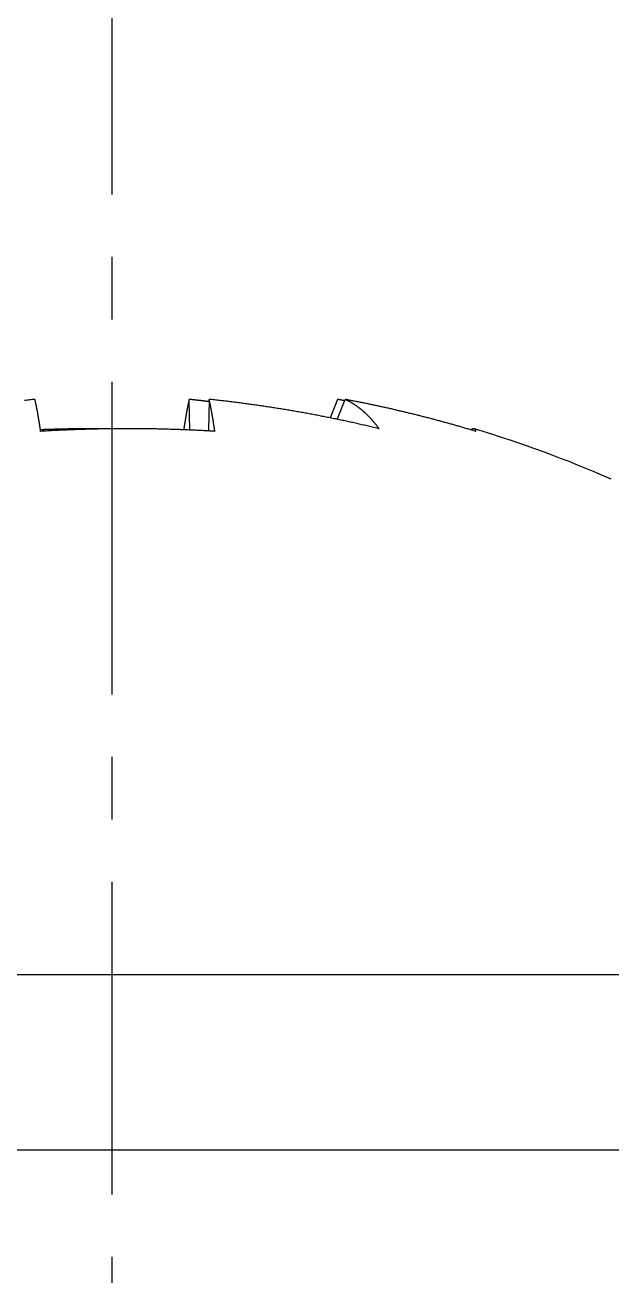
# Model space of a CAD drawing. Extents: x -37 to 246, y -173 to 93.
# Drawn here: x 41.43 to 43.78, y -53.6 to -48.6 of the extents above; entities that cross this region are included whole.
import ezdxf

# ---------------------------------------------------------------- set-up
doc = ezdxf.new("R2010")
doc.units = 0
doc.linetypes.add('CENTER', pattern=[2, 1.25, -0.25, 0.25, -0.25])
doc.layers.get('0').update_dxf_attribs({"linetype": 'CONTINUOUS'})
doc.layers.add('CENTER', color=1, linetype='CENTER')

msp = doc.modelspace()

# ---------------------------------------------------------------- linework, layer by layer
at = {"color": 7, "linetype": 'CONTINUOUS'}
for p, q in [((42.0941, -50.2156), (42.092, -50.0929)), ((42.172, -50.0929), (42.1698, -50.2193)), ((42.6855, -50.0929), (42.6566, -50.167)), ((42.6848, -50.1728), (42.7159, -50.0929)), ((44.7333, -52.3954), (38.8455, -52.3954)), ((33.7833, -53.0954), (49.7833, -53.0954))]:
    msp.add_line(p, q, dxfattribs=at)
for points in [[(41.4746, -50.0929, 0), (41.4694, -50.0934, 0), (41.4641, -50.094, 0), (41.4588, -50.0946, 0), (41.4536, -50.0952, 0), (41.4483, -50.0958, 0), (41.443, -50.0963, 0), (41.4378, -50.0969, 0), (41.4325, -50.0975, 0)], [(41.4975, -50.2208, 0), (41.4973, -50.2196, 0), (41.4971, -50.2183, 0), (41.4969, -50.2171, 0), (41.4967, -50.2159, 0), (41.4966, -50.2147, 0), (41.4964, -50.2135, 0), (41.4962, -50.2123, 0), (41.496, -50.2111, 0), (41.4959, -50.2099, 0), (41.4957, -50.2088, 0), (41.4955, -50.2076, 0), (41.4953, -50.2064, 0), (41.4952, -50.2052, 0), (41.495, -50.204, 0), (41.4948, -50.2029, 0), (41.4946, -50.2017, 0), (41.4945, -50.2005, 0), (41.4943, -50.1994, 0), (41.4941, -50.1982, 0), (41.4939, -50.1971, 0), (41.4938, -50.1959, 0), (41.4936, -50.1948, 0), (41.4934, -50.1936, 0), (41.4932, -50.1925, 0), (41.493, -50.1913, 0), (41.4929, -50.1902, 0), (41.4927, -50.1891, 0), (41.4925, -50.188, 0), (41.4923, -50.1868, 0), (41.4922, -50.1857, 0), (41.492, -50.1846, 0), (41.4918, -50.1835, 0), (41.4916, -50.1824, 0), (41.4914, -50.1813, 0), (41.4913, -50.1802, 0), (41.4911, -50.1791, 0), (41.4909, -50.178, 0), (41.4907, -50.1769, 0), (41.4906, -50.1758, 0), (41.4904, -50.1747, 0), (41.4902, -50.1736, 0), (41.49, -50.1726, 0), (41.4899, -50.1715, 0), (41.4897, -50.1704, 0), (41.4895, -50.1694, 0), (41.4893, -50.1683, 0), (41.4891, -50.1672, 0), (41.489, -50.1662, 0), (41.4888, -50.1651, 0), (41.4886, -50.1641, 0), (41.4884, -50.163, 0), (41.4883, -50.162, 0), (41.4881, -50.1609, 0), (41.4879, -50.1599, 0), (41.4877, -50.1589, 0), (41.4875, -50.1578, 0), (41.4874, -50.1568, 0), (41.4872, -50.1558, 0), (41.487, -50.1548, 0), (41.4868, -50.1538, 0), (41.4866, -50.1527, 0), (41.4865, -50.1517, 0), (41.4863, -50.1507, 0), (41.4861, -50.1497, 0), (41.4859, -50.1487, 0), (41.4858, -50.1477, 0), (41.4856, -50.1467, 0), (41.4854, -50.1458, 0), (41.4852, -50.1448, 0), (41.485, -50.1438, 0), (41.4849, -50.1428, 0), (41.4847, -50.1418, 0), (41.4845, -50.1409, 0), (41.4843, -50.1399, 0), (41.4842, -50.1389, 0), (41.484, -50.138, 0), (41.4838, -50.137, 0), (41.4836, -50.1361, 0), (41.4834, -50.1351, 0), (41.4833, -50.1342, 0), (41.4831, -50.1332, 0), (41.4829, -50.1323, 0), (41.4827, -50.1314, 0), (41.4825, -50.1304, 0), (41.4824, -50.1295, 0), (41.4822, -50.1286, 0), (41.482, -50.1277, 0), (41.4818, -50.1267, 0), (41.4816, -50.1258, 0), (41.4815, -50.1249, 0), (41.4813, -50.124, 0), (41.4811, -50.1231, 0), (41.4809, -50.1222, 0), (41.4807, -50.1213, 0), (41.4806, -50.1204, 0), (41.4804, -50.1195, 0), (41.4802, -50.1186, 0), (41.48, -50.1177, 0), (41.4798, -50.1169, 0), (41.4797, -50.116, 0), (41.4795, -50.1151, 0), (41.4793, -50.1142, 0), (41.4791, -50.1134, 0), (41.479, -50.1125, 0), (41.4788, -50.1117, 0), (41.4786, -50.1108, 0), (41.4784, -50.11, 0), (41.4782, -50.1091, 0), (41.4781, -50.1083, 0), (41.4779, -50.1074, 0), (41.4777, -50.1066, 0), (41.4775, -50.1057, 0), (41.4773, -50.1049, 0), (41.4772, -50.1041, 0), (41.477, -50.1033, 0), (41.4768, -50.1024, 0), (41.4766, -50.1016, 0), (41.4764, -50.1008, 0), (41.4763, -50.1, 0), (41.4761, -50.0992, 0), (41.4759, -50.0984, 0), (41.4757, -50.0976, 0), (41.4755, -50.0968, 0), (41.4753, -50.096, 0), (41.4752, -50.0952, 0), (41.475, -50.0944, 0), (41.4748, -50.0937, 0), (41.4746, -50.0929, 0)], [(42.092, -50.0929, 0), (42.0918, -50.0936, 0), (42.0917, -50.0944, 0), (42.0915, -50.0951, 0), (42.0913, -50.0959, 0), (42.0912, -50.0966, 0), (42.091, -50.0974, 0), (42.0908, -50.0982, 0), (42.0906, -50.0989, 0), (42.0905, -50.0997, 0), (42.0903, -50.1005, 0), (42.0901, -50.1013, 0), (42.0899, -50.1021, 0), (42.0898, -50.1028, 0), (42.0896, -50.1036, 0), (42.0894, -50.1044, 0), (42.0893, -50.1052, 0), (42.0891, -50.106, 0), (42.0889, -50.1068, 0), (42.0887, -50.1076, 0), (42.0886, -50.1084, 0), (42.0884, -50.1092, 0), (42.0882, -50.1101, 0), (42.088, -50.1109, 0), (42.0879, -50.1117, 0), (42.0877, -50.1125, 0), (42.0875, -50.1134, 0), (42.0874, -50.1142, 0), (42.0872, -50.115, 0), (42.087, -50.1159, 0), (42.0868, -50.1167, 0), (42.0867, -50.1175, 0), (42.0865, -50.1184, 0), (42.0863, -50.1192, 0), (42.0861, -50.1201, 0), (42.086, -50.1209, 0), (42.0858, -50.1218, 0), (42.0856, -50.1227, 0), (42.0855, -50.1235, 0), (42.0853, -50.1244, 0), (42.0851, -50.1253, 0), (42.0849, -50.1262, 0), (42.0848, -50.127, 0), (42.0846, -50.1279, 0), (42.0844, -50.1288, 0), (42.0843, -50.1297, 0), (42.0841, -50.1306, 0), (42.0839, -50.1315, 0), (42.0837, -50.1324, 0), (42.0836, -50.1333, 0), (42.0834, -50.1342, 0), (42.0832, -50.1351, 0), (42.083, -50.136, 0), (42.0829, -50.1369, 0), (42.0827, -50.1378, 0), (42.0825, -50.1388, 0), (42.0824, -50.1397, 0), (42.0822, -50.1406, 0), (42.082, -50.1415, 0), (42.0818, -50.1425, 0), (42.0817, -50.1434, 0), (42.0815, -50.1444, 0), (42.0813, -50.1453, 0), (42.0812, -50.1462, 0), (42.081, -50.1472, 0), (42.0808, -50.1481, 0), (42.0806, -50.1491, 0), (42.0805, -50.1501, 0), (42.0803, -50.151, 0), (42.0801, -50.152, 0), (42.08, -50.153, 0), (42.0798, -50.1539, 0), (42.0796, -50.1549, 0), (42.0794, -50.1559, 0), (42.0793, -50.1569, 0), (42.0791, -50.1579, 0), (42.0789, -50.1588, 0), (42.0788, -50.1598, 0), (42.0786, -50.1608, 0), (42.0784, -50.1618, 0), (42.0783, -50.1628, 0), (42.0781, -50.1638, 0), (42.0779, -50.1648, 0), (42.0777, -50.1659, 0), (42.0776, -50.1669, 0), (42.0774, -50.1679, 0), (42.0772, -50.1689, 0), (42.0771, -50.1699, 0), (42.0769, -50.171, 0), (42.0767, -50.172, 0), (42.0765, -50.173, 0), (42.0764, -50.174, 0), (42.0762, -50.1751, 0), (42.076, -50.1761, 0), (42.0759, -50.1772, 0), (42.0757, -50.1782, 0), (42.0755, -50.1793, 0), (42.0754, -50.1803, 0), (42.0752, -50.1814, 0), (42.075, -50.1825, 0), (42.0748, -50.1835, 0), (42.0747, -50.1846, 0), (42.0745, -50.1857, 0), (42.0743, -50.1867, 0), (42.0742, -50.1878, 0), (42.074, -50.1889, 0), (42.0738, -50.19, 0), (42.0737, -50.1911, 0), (42.0735, -50.1921, 0), (42.0733, -50.1932, 0), (42.0731, -50.1943, 0), (42.073, -50.1954, 0), (42.0728, -50.1965, 0), (42.0726, -50.1976, 0), (42.0725, -50.1988, 0), (42.0723, -50.1999, 0), (42.0721, -50.201, 0), (42.072, -50.2021, 0), (42.0718, -50.2032, 0), (42.0716, -50.2043, 0), (42.0714, -50.2055, 0), (42.0713, -50.2066, 0), (42.0711, -50.2077, 0), (42.0709, -50.2089, 0), (42.0708, -50.21, 0), (42.0706, -50.2112, 0), (42.0704, -50.2123, 0), (42.0703, -50.2135, 0), (42.0701, -50.2146, 0)], [(42.1718, -50.102, 0), (42.1712, -50.102, 0), (42.1706, -50.1019, 0), (42.1699, -50.1018, 0), (42.1693, -50.1017, 0), (42.1687, -50.1017, 0), (42.1681, -50.1016, 0), (42.1674, -50.1015, 0), (42.1668, -50.1014, 0), (42.1662, -50.1013, 0), (42.1656, -50.1013, 0), (42.165, -50.1012, 0), (42.1643, -50.1011, 0), (42.1637, -50.101, 0), (42.1631, -50.101, 0), (42.1625, -50.1009, 0), (42.1618, -50.1008, 0), (42.1612, -50.1007, 0), (42.1606, -50.1007, 0), (42.16, -50.1006, 0), (42.1593, -50.1005, 0), (42.1587, -50.1004, 0), (42.1581, -50.1004, 0), (42.1575, -50.1003, 0), (42.1569, -50.1002, 0), (42.1562, -50.1001, 0), (42.1556, -50.1001, 0), (42.155, -50.1, 0), (42.1544, -50.0999, 0), (42.1537, -50.0998, 0), (42.1531, -50.0998, 0), (42.1525, -50.0997, 0), (42.1519, -50.0996, 0), (42.1512, -50.0995, 0), (42.1506, -50.0995, 0), (42.15, -50.0994, 0), (42.1494, -50.0993, 0), (42.1487, -50.0993, 0), (42.1481, -50.0992, 0), (42.1475, -50.0991, 0), (42.1469, -50.099, 0), (42.1463, -50.099, 0), (42.1456, -50.0989, 0), (42.145, -50.0988, 0), (42.1444, -50.0987, 0), (42.1438, -50.0987, 0), (42.1431, -50.0986, 0), (42.1425, -50.0985, 0), (42.1419, -50.0984, 0), (42.1413, -50.0984, 0), (42.1406, -50.0983, 0), (42.14, -50.0982, 0), (42.1394, -50.0982, 0), (42.1388, -50.0981, 0), (42.1382, -50.098, 0), (42.1375, -50.0979, 0), (42.1369, -50.0979, 0), (42.1363, -50.0978, 0), (42.1357, -50.0977, 0), (42.135, -50.0977, 0), (42.1344, -50.0976, 0), (42.1338, -50.0975, 0), (42.1332, -50.0974, 0), (42.1325, -50.0974, 0), (42.1319, -50.0973, 0), (42.1313, -50.0972, 0), (42.1307, -50.0971, 0), (42.13, -50.0971, 0), (42.1294, -50.097, 0), (42.1288, -50.0969, 0), (42.1282, -50.0969, 0), (42.1276, -50.0968, 0), (42.1269, -50.0967, 0), (42.1263, -50.0967, 0), (42.1257, -50.0966, 0), (42.1251, -50.0965, 0), (42.1244, -50.0964, 0), (42.1238, -50.0964, 0), (42.1232, -50.0963, 0), (42.1226, -50.0962, 0), (42.1219, -50.0962, 0), (42.1213, -50.0961, 0), (42.1207, -50.096, 0), (42.1201, -50.0959, 0), (42.1195, -50.0959, 0), (42.1188, -50.0958, 0), (42.1182, -50.0957, 0), (42.1176, -50.0957, 0), (42.117, -50.0956, 0), (42.1163, -50.0955, 0), (42.1157, -50.0955, 0), (42.1151, -50.0954, 0), (42.1145, -50.0953, 0), (42.1138, -50.0952, 0), (42.1132, -50.0952, 0), (42.1126, -50.0951, 0), (42.112, -50.095, 0), (42.1113, -50.095, 0), (42.1107, -50.0949, 0), (42.1101, -50.0948, 0), (42.1095, -50.0948, 0), (42.1089, -50.0947, 0), (42.1082, -50.0946, 0), (42.1076, -50.0946, 0), (42.107, -50.0945, 0), (42.1064, -50.0944, 0), (42.1057, -50.0944, 0), (42.1051, -50.0943, 0), (42.1045, -50.0942, 0), (42.1039, -50.0942, 0), (42.1032, -50.0941, 0), (42.1026, -50.094, 0), (42.102, -50.0939, 0), (42.1014, -50.0939, 0), (42.1008, -50.0938, 0), (42.1001, -50.0937, 0), (42.0995, -50.0937, 0), (42.0989, -50.0936, 0), (42.0983, -50.0935, 0), (42.0976, -50.0935, 0), (42.097, -50.0934, 0), (42.0964, -50.0933, 0), (42.0958, -50.0933, 0), (42.0951, -50.0932, 0), (42.0945, -50.0931, 0), (42.0939, -50.0931, 0), (42.0933, -50.093, 0), (42.0926, -50.0929, 0), (42.092, -50.0929, 0)], [(42.1948, -50.2208, 0), (42.1946, -50.2196, 0), (42.1944, -50.2183, 0), (42.1943, -50.2171, 0), (42.1941, -50.2159, 0), (42.1939, -50.2147, 0), (42.1937, -50.2135, 0), (42.1936, -50.2123, 0), (42.1934, -50.2111, 0), (42.1932, -50.2099, 0), (42.193, -50.2088, 0), (42.1929, -50.2076, 0), (42.1927, -50.2064, 0), (42.1925, -50.2052, 0), (42.1923, -50.204, 0), (42.1921, -50.2029, 0), (42.192, -50.2017, 0), (42.1918, -50.2005, 0), (42.1916, -50.1994, 0), (42.1914, -50.1982, 0), (42.1913, -50.1971, 0), (42.1911, -50.1959, 0), (42.1909, -50.1948, 0), (42.1907, -50.1936, 0), (42.1906, -50.1925, 0), (42.1904, -50.1913, 0), (42.1902, -50.1902, 0), (42.19, -50.1891, 0), (42.1899, -50.188, 0), (42.1897, -50.1868, 0), (42.1895, -50.1857, 0), (42.1893, -50.1846, 0), (42.1891, -50.1835, 0), (42.189, -50.1824, 0), (42.1888, -50.1813, 0), (42.1886, -50.1802, 0), (42.1884, -50.1791, 0), (42.1883, -50.178, 0), (42.1881, -50.1769, 0), (42.1879, -50.1758, 0), (42.1877, -50.1747, 0), (42.1875, -50.1736, 0), (42.1874, -50.1726, 0), (42.1872, -50.1715, 0), (42.187, -50.1704, 0), (42.1868, -50.1694, 0), (42.1867, -50.1683, 0), (42.1865, -50.1672, 0), (42.1863, -50.1662, 0), (42.1861, -50.1651, 0), (42.1859, -50.1641, 0), (42.1858, -50.163, 0), (42.1856, -50.162, 0), (42.1854, -50.1609, 0), (42.1852, -50.1599, 0), (42.1851, -50.1589, 0), (42.1849, -50.1578, 0), (42.1847, -50.1568, 0), (42.1845, -50.1558, 0), (42.1843, -50.1548, 0), (42.1842, -50.1538, 0), (42.184, -50.1527, 0), (42.1838, -50.1517, 0), (42.1836, -50.1507, 0), (42.1835, -50.1497, 0), (42.1833, -50.1487, 0), (42.1831, -50.1477, 0), (42.1829, -50.1467, 0), (42.1827, -50.1458, 0), (42.1826, -50.1448, 0), (42.1824, -50.1438, 0), (42.1822, -50.1428, 0), (42.182, -50.1418, 0), (42.1818, -50.1409, 0), (42.1817, -50.1399, 0), (42.1815, -50.1389, 0), (42.1813, -50.138, 0), (42.1811, -50.137, 0), (42.181, -50.1361, 0), (42.1808, -50.1351, 0), (42.1806, -50.1342, 0), (42.1804, -50.1332, 0), (42.1802, -50.1323, 0), (42.1801, -50.1314, 0), (42.1799, -50.1304, 0), (42.1797, -50.1295, 0), (42.1795, -50.1286, 0), (42.1793, -50.1277, 0), (42.1792, -50.1267, 0), (42.179, -50.1258, 0), (42.1788, -50.1249, 0), (42.1786, -50.124, 0), (42.1784, -50.1231, 0), (42.1783, -50.1222, 0), (42.1781, -50.1213, 0), (42.1779, -50.1204, 0), (42.1777, -50.1195, 0), (42.1775, -50.1186, 0), (42.1774, -50.1177, 0), (42.1772, -50.1169, 0), (42.177, -50.116, 0), (42.1768, -50.1151, 0), (42.1766, -50.1142, 0), (42.1765, -50.1134, 0), (42.1763, -50.1125, 0), (42.1761, -50.1117, 0), (42.1759, -50.1108, 0), (42.1757, -50.11, 0), (42.1756, -50.1091, 0), (42.1754, -50.1083, 0), (42.1752, -50.1074, 0), (42.175, -50.1066, 0), (42.1748, -50.1057, 0), (42.1747, -50.1049, 0), (42.1745, -50.1041, 0), (42.1743, -50.1033, 0), (42.1741, -50.1024, 0), (42.1739, -50.1016, 0), (42.1738, -50.1008, 0), (42.1736, -50.1, 0), (42.1734, -50.0992, 0), (42.1732, -50.0984, 0), (42.173, -50.0976, 0), (42.1729, -50.0968, 0), (42.1727, -50.096, 0), (42.1725, -50.0952, 0), (42.1723, -50.0944, 0), (42.1721, -50.0937, 0), (42.172, -50.0929, 0)], [(42.8523, -50.2103, 0), (42.847, -50.209, 0), (42.8418, -50.2078, 0), (42.8365, -50.2065, 0), (42.8312, -50.2053, 0), (42.826, -50.204, 0), (42.8207, -50.2028, 0), (42.8154, -50.2015, 0), (42.8102, -50.2003, 0), (42.8049, -50.1991, 0), (42.7996, -50.1979, 0), (42.7943, -50.1967, 0), (42.7891, -50.1955, 0), (42.7838, -50.1943, 0), (42.7785, -50.1931, 0), (42.7732, -50.1919, 0), (42.768, -50.1907, 0), (42.7627, -50.1895, 0), (42.7574, -50.1883, 0), (42.7521, -50.1872, 0), (42.7468, -50.186, 0), (42.7416, -50.1848, 0), (42.7363, -50.1837, 0), (42.731, -50.1825, 0), (42.7257, -50.1814, 0), (42.7204, -50.1803, 0), (42.7151, -50.1791, 0), (42.7098, -50.178, 0), (42.7046, -50.1769, 0), (42.6993, -50.1758, 0), (42.694, -50.1747, 0), (42.6887, -50.1736, 0), (42.6834, -50.1725, 0), (42.6781, -50.1714, 0), (42.6728, -50.1703, 0), (42.6675, -50.1692, 0), (42.6622, -50.1681, 0), (42.6569, -50.1671, 0), (42.6516, -50.166, 0), (42.6463, -50.1649, 0), (42.641, -50.1639, 0), (42.6357, -50.1628, 0), (42.6304, -50.1618, 0), (42.6251, -50.1608, 0), (42.6198, -50.1597, 0), (42.6145, -50.1587, 0), (42.6092, -50.1577, 0), (42.6039, -50.1567, 0), (42.5986, -50.1557, 0), (42.5933, -50.1547, 0), (42.588, -50.1537, 0), (42.5826, -50.1527, 0), (42.5773, -50.1517, 0), (42.572, -50.1507, 0), (42.5667, -50.1497, 0), (42.5614, -50.1487, 0), (42.5561, -50.1478, 0), (42.5508, -50.1468, 0), (42.5455, -50.1459, 0), (42.5401, -50.1449, 0), (42.5348, -50.144, 0), (42.5295, -50.143, 0), (42.5242, -50.1421, 0), (42.5189, -50.1412, 0), (42.5136, -50.1403, 0), (42.5082, -50.1393, 0), (42.5029, -50.1384, 0), (42.4976, -50.1375, 0), (42.4923, -50.1366, 0), (42.4869, -50.1357, 0), (42.4816, -50.1348, 0), (42.4763, -50.134, 0), (42.471, -50.1331, 0), (42.4657, -50.1322, 0), (42.4603, -50.1314, 0), (42.455, -50.1305, 0), (42.4497, -50.1296, 0), (42.4443, -50.1288, 0), (42.439, -50.1279, 0), (42.4337, -50.1271, 0), (42.4284, -50.1263, 0), (42.423, -50.1255, 0), (42.4177, -50.1246, 0), (42.4124, -50.1238, 0), (42.407, -50.123, 0), (42.4017, -50.1222, 0), (42.3964, -50.1214, 0), (42.391, -50.1206, 0), (42.3857, -50.1198, 0), (42.3804, -50.119, 0), (42.375, -50.1183, 0), (42.3697, -50.1175, 0), (42.3644, -50.1167, 0), (42.359, -50.116, 0), (42.3537, -50.1152, 0), (42.3483, -50.1145, 0), (42.343, -50.1137, 0), (42.3377, -50.113, 0), (42.3323, -50.1122, 0), (42.327, -50.1115, 0), (42.3217, -50.1108, 0), (42.3163, -50.1101, 0), (42.311, -50.1094, 0), (42.3056, -50.1087, 0), (42.3003, -50.108, 0), (42.2949, -50.1073, 0), (42.2896, -50.1066, 0), (42.2843, -50.1059, 0), (42.2789, -50.1052, 0), (42.2736, -50.1046, 0), (42.2682, -50.1039, 0), (42.2629, -50.1032, 0), (42.2575, -50.1026, 0), (42.2522, -50.1019, 0), (42.2468, -50.1013, 0), (42.2415, -50.1007, 0), (42.2362, -50.1, 0), (42.2308, -50.0994, 0), (42.2255, -50.0988, 0), (42.2201, -50.0982, 0), (42.2148, -50.0975, 0), (42.2094, -50.0969, 0), (42.2041, -50.0963, 0), (42.1987, -50.0958, 0), (42.1934, -50.0952, 0), (42.188, -50.0946, 0), (42.1827, -50.094, 0), (42.1773, -50.0934, 0), (42.172, -50.0929, 0)], [(42.7138, -50.0983, 0), (42.7135, -50.0982, 0), (42.7133, -50.0982, 0), (42.7131, -50.0981, 0), (42.7129, -50.0981, 0), (42.7127, -50.098, 0), (42.7124, -50.098, 0), (42.7122, -50.098, 0), (42.712, -50.0979, 0), (42.7118, -50.0979, 0), (42.7116, -50.0978, 0), (42.7113, -50.0978, 0), (42.7111, -50.0977, 0), (42.7109, -50.0977, 0), (42.7107, -50.0977, 0), (42.7105, -50.0976, 0), (42.7102, -50.0976, 0), (42.71, -50.0975, 0), (42.7098, -50.0975, 0), (42.7096, -50.0975, 0), (42.7093, -50.0974, 0), (42.7091, -50.0974, 0), (42.7089, -50.0973, 0), (42.7087, -50.0973, 0), (42.7085, -50.0972, 0), (42.7082, -50.0972, 0), (42.708, -50.0972, 0), (42.7078, -50.0971, 0), (42.7076, -50.0971, 0), (42.7074, -50.097, 0), (42.7071, -50.097, 0), (42.7069, -50.0969, 0), (42.7067, -50.0969, 0), (42.7065, -50.0969, 0), (42.7063, -50.0968, 0), (42.706, -50.0968, 0), (42.7058, -50.0967, 0), (42.7056, -50.0967, 0), (42.7054, -50.0966, 0), (42.7052, -50.0966, 0), (42.7049, -50.0966, 0), (42.7047, -50.0965, 0), (42.7045, -50.0965, 0), (42.7043, -50.0964, 0), (42.704, -50.0964, 0), (42.7038, -50.0963, 0), (42.7036, -50.0963, 0), (42.7034, -50.0963, 0), (42.7032, -50.0962, 0), (42.7029, -50.0962, 0), (42.7027, -50.0961, 0), (42.7025, -50.0961, 0), (42.7023, -50.0961, 0), (42.7021, -50.096, 0), (42.7018, -50.096, 0), (42.7016, -50.0959, 0), (42.7014, -50.0959, 0), (42.7012, -50.0958, 0), (42.701, -50.0958, 0), (42.7007, -50.0958, 0), (42.7005, -50.0957, 0), (42.7003, -50.0957, 0), (42.7001, -50.0956, 0), (42.6998, -50.0956, 0), (42.6996, -50.0955, 0), (42.6994, -50.0955, 0), (42.6992, -50.0955, 0), (42.699, -50.0954, 0), (42.6987, -50.0954, 0), (42.6985, -50.0953, 0), (42.6983, -50.0953, 0), (42.6981, -50.0953, 0), (42.6979, -50.0952, 0), (42.6976, -50.0952, 0), (42.6974, -50.0951, 0), (42.6972, -50.0951, 0), (42.697, -50.095, 0), (42.6968, -50.095, 0), (42.6965, -50.095, 0), (42.6963, -50.0949, 0), (42.6961, -50.0949, 0), (42.6959, -50.0948, 0), (42.6956, -50.0948, 0), (42.6954, -50.0947, 0), (42.6952, -50.0947, 0), (42.695, -50.0947, 0), (42.6948, -50.0946, 0), (42.6945, -50.0946, 0), (42.6943, -50.0945, 0), (42.6941, -50.0945, 0), (42.6939, -50.0945, 0), (42.6937, -50.0944, 0), (42.6934, -50.0944, 0), (42.6932, -50.0943, 0), (42.693, -50.0943, 0), (42.6928, -50.0942, 0), (42.6926, -50.0942, 0), (42.6923, -50.0942, 0), (42.6921, -50.0941, 0), (42.6919, -50.0941, 0), (42.6917, -50.094, 0), (42.6914, -50.094, 0), (42.6912, -50.094, 0), (42.691, -50.0939, 0), (42.6908, -50.0939, 0), (42.6906, -50.0938, 0), (42.6903, -50.0938, 0), (42.6901, -50.0937, 0), (42.6899, -50.0937, 0), (42.6897, -50.0937, 0), (42.6895, -50.0936, 0), (42.6892, -50.0936, 0), (42.689, -50.0935, 0), (42.6888, -50.0935, 0), (42.6886, -50.0935, 0), (42.6884, -50.0934, 0), (42.6881, -50.0934, 0), (42.6879, -50.0933, 0), (42.6877, -50.0933, 0), (42.6875, -50.0932, 0), (42.6872, -50.0932, 0), (42.687, -50.0932, 0), (42.6868, -50.0931, 0), (42.6866, -50.0931, 0), (42.6864, -50.093, 0), (42.6861, -50.093, 0), (42.6859, -50.093, 0), (42.6857, -50.0929, 0), (42.6855, -50.0929, 0)], [(43.2404, -50.221, 0), (43.2364, -50.2198, 0), (43.2323, -50.2186, 0), (43.2283, -50.2173, 0), (43.2242, -50.2161, 0), (43.2202, -50.2149, 0), (43.2162, -50.2137, 0), (43.2121, -50.2125, 0), (43.2081, -50.2113, 0), (43.204, -50.2101, 0), (43.2, -50.2089, 0), (43.1959, -50.2078, 0), (43.1919, -50.2066, 0), (43.1878, -50.2054, 0), (43.1838, -50.2042, 0), (43.1797, -50.203, 0), (43.1756, -50.2019, 0), (43.1716, -50.2007, 0), (43.1675, -50.1996, 0), (43.1635, -50.1984, 0), (43.1594, -50.1972, 0), (43.1553, -50.1961, 0), (43.1513, -50.1949, 0), (43.1472, -50.1938, 0), (43.1432, -50.1927, 0), (43.1391, -50.1915, 0), (43.135, -50.1904, 0), (43.131, -50.1892, 0), (43.1269, -50.1881, 0), (43.1228, -50.187, 0), (43.1188, -50.1859, 0), (43.1147, -50.1848, 0), (43.1106, -50.1836, 0), (43.1065, -50.1825, 0), (43.1025, -50.1814, 0), (43.0984, -50.1803, 0), (43.0943, -50.1792, 0), (43.0903, -50.1781, 0), (43.0862, -50.177, 0), (43.0821, -50.1759, 0), (43.078, -50.1749, 0), (43.0739, -50.1738, 0), (43.0699, -50.1727, 0), (43.0658, -50.1716, 0), (43.0617, -50.1705, 0), (43.0576, -50.1695, 0), (43.0535, -50.1684, 0), (43.0494, -50.1673, 0), (43.0454, -50.1663, 0), (43.0413, -50.1652, 0), (43.0372, -50.1642, 0), (43.0331, -50.1631, 0), (43.029, -50.1621, 0), (43.0249, -50.161, 0), (43.0208, -50.16, 0), (43.0167, -50.159, 0), (43.0126, -50.1579, 0), (43.0085, -50.1569, 0), (43.0045, -50.1559, 0), (43.0004, -50.1549, 0), (42.9963, -50.1539, 0), (42.9922, -50.1528, 0), (42.9881, -50.1518, 0), (42.984, -50.1508, 0), (42.9799, -50.1498, 0), (42.9758, -50.1488, 0), (42.9717, -50.1478, 0), (42.9676, -50.1468, 0), (42.9635, -50.1458, 0), (42.9594, -50.1449, 0), (42.9553, -50.1439, 0), (42.9511, -50.1429, 0), (42.947, -50.1419, 0), (42.9429, -50.1409, 0), (42.9388, -50.14, 0), (42.9347, -50.139, 0), (42.9306, -50.1381, 0), (42.9265, -50.1371, 0), (42.9224, -50.1361, 0), (42.9183, -50.1352, 0), (42.9142, -50.1342, 0), (42.9101, -50.1333, 0), (42.9059, -50.1324, 0), (42.9018, -50.1314, 0), (42.8977, -50.1305, 0), (42.8936, -50.1296, 0), (42.8895, -50.1286, 0), (42.8854, -50.1277, 0), (42.8812, -50.1268, 0), (42.8771, -50.1259, 0), (42.873, -50.125, 0), (42.8689, -50.124, 0), (42.8647, -50.1231, 0), (42.8606, -50.1222, 0), (42.8565, -50.1213, 0), (42.8524, -50.1204, 0), (42.8483, -50.1196, 0), (42.8441, -50.1187, 0), (42.84, -50.1178, 0), (42.8359, -50.1169, 0), (42.8317, -50.116, 0), (42.8276, -50.1151, 0), (42.8235, -50.1143, 0), (42.8194, -50.1134, 0), (42.8152, -50.1125, 0), (42.8111, -50.1117, 0), (42.807, -50.1108, 0), (42.8028, -50.11, 0), (42.7987, -50.1091, 0), (42.7946, -50.1083, 0), (42.7904, -50.1074, 0), (42.7863, -50.1066, 0), (42.7821, -50.1058, 0), (42.778, -50.1049, 0), (42.7739, -50.1041, 0), (42.7697, -50.1033, 0), (42.7656, -50.1025, 0), (42.7615, -50.1016, 0), (42.7573, -50.1008, 0), (42.7532, -50.1, 0), (42.749, -50.0992, 0), (42.7449, -50.0984, 0), (42.7407, -50.0976, 0), (42.7366, -50.0968, 0), (42.7325, -50.096, 0), (42.7283, -50.0952, 0), (42.7242, -50.0944, 0), (42.72, -50.0937, 0), (42.7159, -50.0929, 0)], [(42.8523, -50.2103, 0), (42.8514, -50.209, 0), (42.8505, -50.2078, 0), (42.8495, -50.2065, 0), (42.8486, -50.2053, 0), (42.8477, -50.204, 0), (42.8468, -50.2028, 0), (42.8458, -50.2015, 0), (42.8449, -50.2003, 0), (42.8439, -50.1991, 0), (42.843, -50.1979, 0), (42.8421, -50.1967, 0), (42.8411, -50.1955, 0), (42.8402, -50.1943, 0), (42.8392, -50.1931, 0), (42.8383, -50.1919, 0), (42.8373, -50.1907, 0), (42.8364, -50.1895, 0), (42.8354, -50.1883, 0), (42.8345, -50.1872, 0), (42.8335, -50.186, 0), (42.8325, -50.1848, 0), (42.8316, -50.1837, 0), (42.8306, -50.1825, 0), (42.8296, -50.1814, 0), (42.8286, -50.1803, 0), (42.8277, -50.1791, 0), (42.8267, -50.178, 0), (42.8257, -50.1769, 0), (42.8247, -50.1758, 0), (42.8237, -50.1747, 0), (42.8227, -50.1736, 0), (42.8218, -50.1725, 0), (42.8208, -50.1714, 0), (42.8198, -50.1703, 0), (42.8188, -50.1692, 0), (42.8178, -50.1681, 0), (42.8168, -50.1671, 0), (42.8158, -50.166, 0), (42.8148, -50.1649, 0), (42.8137, -50.1639, 0), (42.8127, -50.1628, 0), (42.8117, -50.1618, 0), (42.8107, -50.1608, 0), (42.8097, -50.1597, 0), (42.8087, -50.1587, 0), (42.8076, -50.1577, 0), (42.8066, -50.1567, 0), (42.8056, -50.1557, 0), (42.8046, -50.1547, 0), (42.8035, -50.1537, 0), (42.8025, -50.1527, 0), (42.8014, -50.1517, 0), (42.8004, -50.1507, 0), (42.7994, -50.1497, 0), (42.7983, -50.1487, 0), (42.7973, -50.1478, 0), (42.7962, -50.1468, 0), (42.7952, -50.1459, 0), (42.7941, -50.1449, 0), (42.7931, -50.144, 0), (42.792, -50.143, 0), (42.7909, -50.1421, 0), (42.7899, -50.1412, 0), (42.7888, -50.1403, 0), (42.7877, -50.1393, 0), (42.7867, -50.1384, 0), (42.7856, -50.1375, 0), (42.7845, -50.1366, 0), (42.7835, -50.1357, 0), (42.7824, -50.1348, 0), (42.7813, -50.134, 0), (42.7802, -50.1331, 0), (42.7791, -50.1322, 0), (42.778, -50.1314, 0), (42.7769, -50.1305, 0), (42.7758, -50.1296, 0), (42.7748, -50.1288, 0), (42.7737, -50.1279, 0), (42.7726, -50.1271, 0), (42.7715, -50.1263, 0), (42.7703, -50.1255, 0), (42.7692, -50.1246, 0), (42.7681, -50.1238, 0), (42.767, -50.123, 0), (42.7659, -50.1222, 0), (42.7648, -50.1214, 0), (42.7637, -50.1206, 0), (42.7625, -50.1198, 0), (42.7614, -50.119, 0), (42.7603, -50.1183, 0), (42.7592, -50.1175, 0), (42.758, -50.1167, 0), (42.7569, -50.116, 0), (42.7558, -50.1152, 0), (42.7546, -50.1145, 0), (42.7535, -50.1137, 0), (42.7524, -50.113, 0), (42.7512, -50.1122, 0), (42.7501, -50.1115, 0), (42.7489, -50.1108, 0), (42.7478, -50.1101, 0), (42.7466, -50.1094, 0), (42.7455, -50.1087, 0), (42.7443, -50.108, 0), (42.7431, -50.1073, 0), (42.742, -50.1066, 0), (42.7408, -50.1059, 0), (42.7397, -50.1052, 0), (42.7385, -50.1046, 0), (42.7373, -50.1039, 0), (42.7361, -50.1032, 0), (42.735, -50.1026, 0), (42.7338, -50.1019, 0), (42.7326, -50.1013, 0), (42.7314, -50.1007, 0), (42.7302, -50.1, 0), (42.7291, -50.0994, 0), (42.7279, -50.0988, 0), (42.7267, -50.0982, 0), (42.7255, -50.0975, 0), (42.7243, -50.0969, 0), (42.7231, -50.0963, 0), (42.7219, -50.0958, 0), (42.7207, -50.0952, 0), (42.7195, -50.0946, 0), (42.7183, -50.094, 0), (42.7171, -50.0934, 0), (42.7159, -50.0929, 0)], [(41.7833, -50.2106, 0), (41.7811, -50.2106, 0), (41.7788, -50.2106, 0), (41.7766, -50.2106, 0), (41.7744, -50.2105, 0), (41.7721, -50.2105, 0), (41.7699, -50.2105, 0), (41.7676, -50.2105, 0), (41.7654, -50.2105, 0), (41.7631, -50.2105, 0), (41.7609, -50.2104, 0), (41.7587, -50.2104, 0), (41.7564, -50.2104, 0), (41.7542, -50.2104, 0), (41.7519, -50.2104, 0), (41.7497, -50.2104, 0), (41.7474, -50.2104, 0), (41.7452, -50.2104, 0), (41.743, -50.2103, 0), (41.7407, -50.2103, 0), (41.7385, -50.2103, 0), (41.7362, -50.2103, 0), (41.734, -50.2103, 0), (41.7318, -50.2103, 0), (41.7295, -50.2103, 0), (41.7273, -50.2103, 0), (41.725, -50.2103, 0), (41.7228, -50.2103, 0), (41.7205, -50.2103, 0), (41.7183, -50.2103, 0), (41.7161, -50.2103, 0), (41.7138, -50.2103, 0), (41.7116, -50.2103, 0), (41.7093, -50.2103, 0), (41.7071, -50.2103, 0), (41.7048, -50.2103, 0), (41.7026, -50.2103, 0), (41.7004, -50.2103, 0), (41.6981, -50.2103, 0), (41.6959, -50.2103, 0), (41.6936, -50.2104, 0), (41.6914, -50.2104, 0), (41.6892, -50.2104, 0), (41.6869, -50.2104, 0), (41.6847, -50.2104, 0), (41.6824, -50.2104, 0), (41.6802, -50.2104, 0), (41.6779, -50.2105, 0), (41.6757, -50.2105, 0), (41.6735, -50.2105, 0), (41.6712, -50.2105, 0), (41.669, -50.2105, 0), (41.6667, -50.2105, 0), (41.6645, -50.2106, 0), (41.6623, -50.2106, 0), (41.66, -50.2106, 0), (41.6578, -50.2106, 0), (41.6555, -50.2107, 0), (41.6533, -50.2107, 0), (41.6511, -50.2107, 0), (41.6488, -50.2107, 0), (41.6466, -50.2108, 0), (41.6443, -50.2108, 0), (41.6421, -50.2108, 0), (41.6398, -50.2109, 0), (41.6376, -50.2109, 0), (41.6354, -50.2109, 0), (41.6331, -50.211, 0), (41.6309, -50.211, 0), (41.6286, -50.211, 0), (41.6264, -50.2111, 0), (41.6242, -50.2111, 0), (41.6219, -50.2111, 0), (41.6197, -50.2112, 0), (41.6174, -50.2112, 0), (41.6152, -50.2112, 0), (41.613, -50.2113, 0), (41.6107, -50.2113, 0), (41.6085, -50.2114, 0), (41.6062, -50.2114, 0), (41.604, -50.2115, 0), (41.6018, -50.2115, 0), (41.5995, -50.2116, 0), (41.5973, -50.2116, 0), (41.595, -50.2116, 0), (41.5928, -50.2117, 0), (41.5906, -50.2117, 0), (41.5883, -50.2118, 0), (41.5861, -50.2118, 0), (41.5838, -50.2119, 0), (41.5816, -50.212, 0), (41.5794, -50.212, 0), (41.5771, -50.2121, 0), (41.5749, -50.2121, 0), (41.5726, -50.2122, 0), (41.5704, -50.2122, 0), (41.5682, -50.2123, 0), (41.5659, -50.2123, 0), (41.5637, -50.2124, 0), (41.5615, -50.2125, 0), (41.5592, -50.2125, 0), (41.557, -50.2126, 0), (41.5547, -50.2127, 0), (41.5525, -50.2127, 0), (41.5503, -50.2128, 0), (41.548, -50.2129, 0), (41.5458, -50.2129, 0), (41.5435, -50.213, 0), (41.5413, -50.2131, 0), (41.5391, -50.2131, 0), (41.5368, -50.2132, 0), (41.5346, -50.2133, 0), (41.5324, -50.2133, 0), (41.5301, -50.2134, 0), (41.5279, -50.2135, 0), (41.5256, -50.2136, 0), (41.5234, -50.2136, 0), (41.5212, -50.2137, 0), (41.5189, -50.2138, 0), (41.5167, -50.2139, 0), (41.5145, -50.2139, 0), (41.5122, -50.214, 0), (41.51, -50.2141, 0), (41.5077, -50.2142, 0), (41.5055, -50.2143, 0), (41.5033, -50.2144, 0), (41.501, -50.2144, 0), (41.4988, -50.2145, 0), (41.4966, -50.2146, 0)], [(42.1948, -50.2208, 0), (42.1894, -50.2205, 0), (42.1839, -50.2201, 0), (42.1785, -50.2198, 0), (42.1731, -50.2195, 0), (42.1676, -50.2192, 0), (42.1622, -50.2189, 0), (42.1568, -50.2186, 0), (42.1513, -50.2183, 0), (42.1459, -50.218, 0), (42.1405, -50.2178, 0), (42.135, -50.2175, 0), (42.1296, -50.2172, 0), (42.1242, -50.217, 0), (42.1187, -50.2167, 0), (42.1133, -50.2164, 0), (42.1079, -50.2162, 0), (42.1024, -50.216, 0), (42.097, -50.2157, 0), (42.0916, -50.2155, 0), (42.0861, -50.2153, 0), (42.0807, -50.215, 0), (42.0752, -50.2148, 0), (42.0698, -50.2146, 0), (42.0644, -50.2144, 0), (42.0589, -50.2142, 0), (42.0535, -50.214, 0), (42.048, -50.2138, 0), (42.0426, -50.2136, 0), (42.0371, -50.2134, 0), (42.0317, -50.2133, 0), (42.0263, -50.2131, 0), (42.0208, -50.2129, 0), (42.0154, -50.2128, 0), (42.0099, -50.2126, 0), (42.0045, -50.2125, 0), (41.999, -50.2123, 0), (41.9936, -50.2122, 0), (41.9881, -50.212, 0), (41.9827, -50.2119, 0), (41.9773, -50.2118, 0), (41.9718, -50.2117, 0), (41.9664, -50.2115, 0), (41.9609, -50.2114, 0), (41.9555, -50.2113, 0), (41.95, -50.2112, 0), (41.9446, -50.2111, 0), (41.9391, -50.211, 0), (41.9337, -50.211, 0), (41.9282, -50.2109, 0), (41.9228, -50.2108, 0), (41.9173, -50.2107, 0), (41.9119, -50.2107, 0), (41.9064, -50.2106, 0), (41.901, -50.2106, 0), (41.8955, -50.2105, 0), (41.8901, -50.2105, 0), (41.8846, -50.2104, 0), (41.8792, -50.2104, 0), (41.8737, -50.2104, 0), (41.8683, -50.2103, 0), (41.8628, -50.2103, 0), (41.8574, -50.2103, 0), (41.8519, -50.2103, 0), (41.8464, -50.2103, 0), (41.841, -50.2103, 0), (41.8355, -50.2103, 0), (41.8301, -50.2103, 0), (41.8246, -50.2103, 0), (41.8192, -50.2104, 0), (41.8137, -50.2104, 0), (41.8083, -50.2104, 0), (41.8028, -50.2105, 0), (41.7974, -50.2105, 0), (41.7919, -50.2106, 0), (41.7865, -50.2106, 0), (41.781, -50.2107, 0), (41.7755, -50.2107, 0), (41.7701, -50.2108, 0), (41.7646, -50.2109, 0), (41.7592, -50.211, 0), (41.7537, -50.211, 0), (41.7483, -50.2111, 0), (41.7428, -50.2112, 0), (41.7374, -50.2113, 0), (41.7319, -50.2114, 0), (41.7265, -50.2115, 0), (41.721, -50.2117, 0), (41.7155, -50.2118, 0), (41.7101, -50.2119, 0), (41.7046, -50.212, 0), (41.6992, -50.2122, 0), (41.6937, -50.2123, 0), (41.6883, -50.2125, 0), (41.6828, -50.2126, 0), (41.6774, -50.2128, 0), (41.6719, -50.2129, 0), (41.6665, -50.2131, 0), (41.661, -50.2133, 0), (41.6555, -50.2134, 0), (41.6501, -50.2136, 0), (41.6446, -50.2138, 0), (41.6392, -50.214, 0), (41.6337, -50.2142, 0), (41.6283, -50.2144, 0), (41.6228, -50.2146, 0), (41.6174, -50.2148, 0), (41.6119, -50.215, 0), (41.6065, -50.2153, 0), (41.601, -50.2155, 0), (41.5956, -50.2157, 0), (41.5901, -50.216, 0), (41.5847, -50.2162, 0), (41.5792, -50.2164, 0), (41.5738, -50.2167, 0), (41.5683, -50.217, 0), (41.5629, -50.2172, 0), (41.5574, -50.2175, 0), (41.5519, -50.2178, 0), (41.5465, -50.218, 0), (41.541, -50.2183, 0), (41.5356, -50.2186, 0), (41.5301, -50.2189, 0), (41.5247, -50.2192, 0), (41.5192, -50.2195, 0), (41.5138, -50.2198, 0), (41.5083, -50.2201, 0), (41.5029, -50.2205, 0), (41.4975, -50.2208, 0)], [(43.2397, -50.2208, 0), (43.2397, -50.2205, 0), (43.2397, -50.2203, 0), (43.2397, -50.22, 0), (43.2397, -50.2197, 0), (43.2396, -50.2195, 0), (43.2396, -50.2192, 0), (43.2396, -50.219, 0), (43.2396, -50.2187, 0), (43.2396, -50.2185, 0), (43.2395, -50.2183, 0), (43.2395, -50.218, 0), (43.2395, -50.2178, 0), (43.2394, -50.2176, 0), (43.2394, -50.2174, 0), (43.2394, -50.2171, 0), (43.2393, -50.2169, 0), (43.2393, -50.2167, 0), (43.2392, -50.2165, 0), (43.2392, -50.2163, 0), (43.2391, -50.2161, 0), (43.2391, -50.2159, 0), (43.239, -50.2157, 0), (43.239, -50.2155, 0), (43.2389, -50.2153, 0), (43.2388, -50.2151, 0), (43.2388, -50.215, 0), (43.2387, -50.2148, 0), (43.2386, -50.2146, 0), (43.2386, -50.2144, 0), (43.2385, -50.2143, 0), (43.2384, -50.2141, 0), (43.2383, -50.2139, 0), (43.2382, -50.2138, 0), (43.2382, -50.2136, 0), (43.2381, -50.2135, 0), (43.238, -50.2133, 0), (43.2379, -50.2132, 0), (43.2378, -50.2131, 0), (43.2377, -50.2129, 0), (43.2376, -50.2128, 0), (43.2375, -50.2127, 0), (43.2374, -50.2125, 0), (43.2373, -50.2124, 0), (43.2372, -50.2123, 0), (43.237, -50.2122, 0), (43.2369, -50.2121, 0), (43.2368, -50.212, 0), (43.2367, -50.2118, 0), (43.2366, -50.2117, 0), (43.2364, -50.2116, 0), (43.2363, -50.2116, 0), (43.2362, -50.2115, 0), (43.2361, -50.2114, 0), (43.2359, -50.2113, 0), (43.2358, -50.2112, 0), (43.2356, -50.2111, 0), (43.2355, -50.2111, 0), (43.2354, -50.211, 0), (43.2352, -50.2109, 0), (43.2351, -50.2109, 0), (43.2349, -50.2108, 0), (43.2348, -50.2107, 0), (43.2346, -50.2107, 0), (43.2344, -50.2106, 0), (43.2343, -50.2106, 0), (43.2341, -50.2105, 0), (43.2339, -50.2105, 0), (43.2338, -50.2105, 0), (43.2336, -50.2104, 0), (43.2334, -50.2104, 0), (43.2333, -50.2104, 0), (43.2331, -50.2104, 0), (43.2329, -50.2103, 0), (43.2327, -50.2103, 0), (43.2325, -50.2103, 0), (43.2323, -50.2103, 0), (43.2321, -50.2103, 0), (43.2319, -50.2103, 0), (43.2317, -50.2103, 0), (43.2316, -50.2103, 0), (43.2313, -50.2103, 0), (43.2311, -50.2103, 0), (43.2309, -50.2103, 0), (43.2307, -50.2104, 0), (43.2305, -50.2104, 0), (43.2303, -50.2104, 0), (43.2301, -50.2104, 0), (43.2299, -50.2105, 0), (43.2297, -50.2105, 0), (43.2294, -50.2105, 0), (43.2292, -50.2106, 0), (43.229, -50.2106, 0), (43.2287, -50.2107, 0), (43.2285, -50.2107, 0), (43.2283, -50.2108, 0), (43.228, -50.2109, 0), (43.2278, -50.2109, 0), (43.2276, -50.211, 0), (43.2273, -50.2111, 0), (43.2271, -50.2111, 0), (43.2268, -50.2112, 0), (43.2266, -50.2113, 0), (43.2263, -50.2114, 0), (43.226, -50.2115, 0), (43.2258, -50.2116, 0), (43.2255, -50.2117, 0), (43.2253, -50.2117, 0), (43.225, -50.2119, 0), (43.2247, -50.212, 0), (43.2244, -50.2121, 0), (43.2242, -50.2122, 0), (43.2239, -50.2123, 0), (43.2236, -50.2124, 0), (43.2233, -50.2125, 0), (43.2231, -50.2127, 0), (43.2228, -50.2128, 0), (43.2225, -50.2129, 0), (43.2222, -50.2131, 0), (43.2219, -50.2132, 0), (43.2216, -50.2133, 0), (43.2213, -50.2135, 0), (43.221, -50.2136, 0), (43.2207, -50.2138, 0), (43.2204, -50.2139, 0), (43.2201, -50.2141, 0), (43.2198, -50.2143, 0), (43.2194, -50.2144, 0), (43.2191, -50.2146, 0)]]:
    msp.add_polyline3d(points, dxfattribs=at)
msp.add_arc((41.7833, -54.9954), 5, 66.4529, 73.1285, dxfattribs=at)
at = {"layer": 'CENTER', "color": 1, "linetype": 'CENTER'}
msp.add_line((41.7833, -127.2733), (41.7833, 11.8035), dxfattribs=at)

doc.saveas('drawing.dxf')
